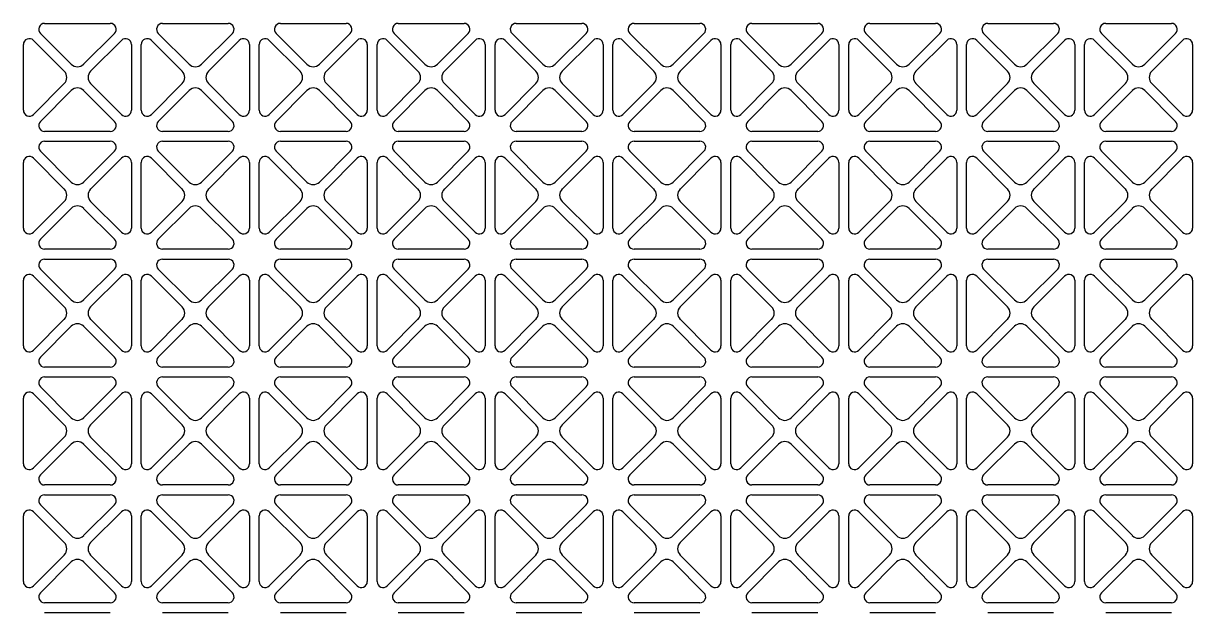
# Model space of a CAD drawing. Extents: x 59521 to 184406, y -1257 to 56672.
# Drawn here: x 68591.7 to 68829.7, y 19740.2 to 19860.2 of the extents above; entities that cross this region are included whole.
import ezdxf

# ---------------------------------------------------------------- set-up
doc = ezdxf.new("R2010")
doc.units = 0
doc.header["$MEASUREMENT"] = 0
doc.layers.get('0').update_dxf_attribs({"linetype": 'CONTINUOUS'})
doc.layers.add('WANGKONG_0', color=7, linetype='CONTINUOUS')

# ---------------------------------------------------------------- blocks, each defined once
blk = doc.blocks.new('ju77')
at = {"layer": 'WANGKONG_0', "color": 87, "linetype": 'Continuous'}
for p, q in [((-146.73, 131), (-133.35, 131)), ((-122.73, 131), (-109.35, 131)), ((-98.73, 131), (-85.35, 131)), ((-74.73, 131), (-61.35, 131)), ((-50.73, 131), (-37.35, 131)), ((-26.73, 131), (-13.35, 131)), ((-2.73, 131), (10.65, 131)), ((21.27, 131), (34.65, 131)), ((45.27, 131), (58.65, 131)), ((69.27, 131), (82.65, 131)), ((-141.31, 122.69), (-147.58, 128.95)), ((-132.5, 128.95), (-138.77, 122.69)), ((-117.31, 122.69), (-123.58, 128.95)), ((-108.5, 128.95), (-114.77, 122.69)), ((-93.31, 122.69), (-99.58, 128.95)), ((-84.5, 128.95), (-90.77, 122.69)), ((-69.31, 122.69), (-75.58, 128.95)), ((-60.5, 128.95), (-66.77, 122.69)), ((-45.31, 122.69), (-51.58, 128.95)), ((-36.5, 128.95), (-42.77, 122.69)), ((-21.31, 122.69), (-27.58, 128.95)), ((-12.5, 128.95), (-18.77, 122.69)), ((2.69, 122.69), (-3.58, 128.95)), ((11.5, 128.95), (5.23, 122.69)), ((26.69, 122.69), (20.42, 128.95)), ((35.5, 128.95), (29.23, 122.69)), ((50.69, 122.69), (44.42, 128.95)), ((59.5, 128.95), (53.23, 122.69)), ((74.69, 122.69), (68.42, 128.95)), ((83.5, 128.95), (77.23, 122.69)), ((-151.04, 113.31), (-151.04, 126.69)), ((-148.99, 127.54), (-142.73, 121.27)), ((-137.35, 121.27), (-131.09, 127.54)), ((-129.04, 126.69), (-129.04, 113.31)), ((-127.04, 113.31), (-127.04, 126.69)), ((-124.99, 127.54), (-118.73, 121.27)), ((-113.35, 121.27), (-107.09, 127.54)), ((-105.04, 126.69), (-105.04, 113.31)), ((-103.04, 113.31), (-103.04, 126.69)), ((-100.99, 127.54), (-94.73, 121.27)), ((-89.35, 121.27), (-83.09, 127.54)), ((-81.04, 126.69), (-81.04, 113.31)), ((-79.04, 113.31), (-79.04, 126.69)), ((-76.99, 127.54), (-70.73, 121.27)), ((-65.35, 121.27), (-59.09, 127.54)), ((-57.04, 126.69), (-57.04, 113.31)), ((-55.04, 113.31), (-55.04, 126.69)), ((-52.99, 127.54), (-46.73, 121.27)), ((-41.35, 121.27), (-35.09, 127.54)), ((-33.04, 126.69), (-33.04, 113.31)), ((-31.04, 113.31), (-31.04, 126.69)), ((-28.99, 127.54), (-22.73, 121.27)), ((-17.35, 121.27), (-11.09, 127.54)), ((-9.04, 126.69), (-9.04, 113.31)), ((-7.04, 113.31), (-7.04, 126.69)), ((-4.99, 127.54), (1.27, 121.27)), ((6.65, 121.27), (12.91, 127.54)), ((14.96, 126.69), (14.96, 113.31)), ((16.96, 113.31), (16.96, 126.69)), ((19.01, 127.54), (25.27, 121.27)), ((30.65, 121.27), (36.91, 127.54)), ((38.96, 126.69), (38.96, 113.31)), ((40.96, 113.31), (40.96, 126.69)), ((43.01, 127.54), (49.27, 121.27)), ((54.65, 121.27), (60.91, 127.54)), ((62.96, 126.69), (62.96, 113.31)), ((64.96, 113.31), (64.96, 126.69)), ((67.01, 127.54), (73.27, 121.27)), ((78.65, 121.27), (84.91, 127.54)), ((86.96, 126.69), (86.96, 113.31)), ((-142.73, 118.73), (-148.99, 112.46)), ((-147.58, 111.05), (-141.31, 117.31)), ((-138.77, 117.31), (-132.5, 111.05)), ((-131.09, 112.46), (-137.35, 118.73)), ((-118.73, 118.73), (-124.99, 112.46)), ((-123.58, 111.05), (-117.31, 117.31)), ((-114.77, 117.31), (-108.5, 111.05)), ((-107.09, 112.46), (-113.35, 118.73)), ((-94.73, 118.73), (-100.99, 112.46)), ((-99.58, 111.05), (-93.31, 117.31)), ((-90.77, 117.31), (-84.5, 111.05)), ((-83.09, 112.46), (-89.35, 118.73)), ((-70.73, 118.73), (-76.99, 112.46)), ((-75.58, 111.05), (-69.31, 117.31)), ((-66.77, 117.31), (-60.5, 111.05)), ((-59.09, 112.46), (-65.35, 118.73)), ((-46.73, 118.73), (-52.99, 112.46)), ((-51.58, 111.05), (-45.31, 117.31)), ((-42.77, 117.31), (-36.5, 111.05)), ((-35.09, 112.46), (-41.35, 118.73)), ((-22.73, 118.73), (-28.99, 112.46)), ((-27.58, 111.05), (-21.31, 117.31)), ((-18.77, 117.31), (-12.5, 111.05)), ((-11.09, 112.46), (-17.35, 118.73)), ((1.27, 118.73), (-4.99, 112.46)), ((-3.58, 111.05), (2.69, 117.31)), ((5.23, 117.31), (11.5, 111.05)), ((12.91, 112.46), (6.65, 118.73)), ((25.27, 118.73), (19.01, 112.46)), ((20.42, 111.05), (26.69, 117.31)), ((29.23, 117.31), (35.5, 111.05)), ((36.91, 112.46), (30.65, 118.73)), ((49.27, 118.73), (43.01, 112.46)), ((44.42, 111.05), (50.69, 117.31)), ((53.23, 117.31), (59.5, 111.05)), ((60.91, 112.46), (54.65, 118.73)), ((73.27, 118.73), (67.01, 112.46)), ((68.42, 111.05), (74.69, 117.31)), ((77.23, 117.31), (83.5, 111.05)), ((84.91, 112.46), (78.65, 118.73)), ((-133.35, 109), (-146.73, 109)), ((-109.35, 109), (-122.73, 109)), ((-85.35, 109), (-98.73, 109)), ((-61.35, 109), (-74.73, 109)), ((-37.35, 109), (-50.73, 109)), ((-13.35, 109), (-26.73, 109)), ((10.65, 109), (-2.73, 109)), ((34.65, 109), (21.27, 109)), ((58.65, 109), (45.27, 109)), ((82.65, 109), (69.27, 109)), ((-141.31, 98.69), (-147.58, 104.95)), ((-146.73, 107), (-133.35, 107)), ((-132.5, 104.95), (-138.77, 98.69)), ((-117.31, 98.69), (-123.58, 104.95)), ((-122.73, 107), (-109.35, 107)), ((-108.5, 104.95), (-114.77, 98.69)), ((-93.31, 98.69), (-99.58, 104.95)), ((-98.73, 107), (-85.35, 107)), ((-84.5, 104.95), (-90.77, 98.69)), ((-69.31, 98.69), (-75.58, 104.95)), ((-74.73, 107), (-61.35, 107)), ((-60.5, 104.95), (-66.77, 98.69)), ((-45.31, 98.69), (-51.58, 104.95)), ((-50.73, 107), (-37.35, 107)), ((-36.5, 104.95), (-42.77, 98.69)), ((-21.31, 98.69), (-27.58, 104.95)), ((-26.73, 107), (-13.35, 107)), ((-12.5, 104.95), (-18.77, 98.69)), ((2.69, 98.69), (-3.58, 104.95)), ((-2.73, 107), (10.65, 107)), ((11.5, 104.95), (5.23, 98.69)), ((26.69, 98.69), (20.42, 104.95)), ((21.27, 107), (34.65, 107)), ((35.5, 104.95), (29.23, 98.69)), ((50.69, 98.69), (44.42, 104.95)), ((45.27, 107), (58.65, 107)), ((59.5, 104.95), (53.23, 98.69)), ((74.69, 98.69), (68.42, 104.95)), ((69.27, 107), (82.65, 107)), ((83.5, 104.95), (77.23, 98.69)), ((-151.04, 89.31), (-151.04, 102.69)), ((-148.99, 103.54), (-142.73, 97.27)), ((-137.35, 97.27), (-131.09, 103.54)), ((-129.04, 102.69), (-129.04, 89.31)), ((-127.04, 89.31), (-127.04, 102.69)), ((-124.99, 103.54), (-118.73, 97.27)), ((-113.35, 97.27), (-107.09, 103.54)), ((-105.04, 102.69), (-105.04, 89.31)), ((-103.04, 89.31), (-103.04, 102.69)), ((-100.99, 103.54), (-94.73, 97.27)), ((-89.35, 97.27), (-83.09, 103.54)), ((-81.04, 102.69), (-81.04, 89.31)), ((-79.04, 89.31), (-79.04, 102.69)), ((-76.99, 103.54), (-70.73, 97.27)), ((-65.35, 97.27), (-59.09, 103.54)), ((-57.04, 102.69), (-57.04, 89.31)), ((-55.04, 89.31), (-55.04, 102.69)), ((-52.99, 103.54), (-46.73, 97.27)), ((-41.35, 97.27), (-35.09, 103.54)), ((-33.04, 102.69), (-33.04, 89.31)), ((-31.04, 89.31), (-31.04, 102.69)), ((-28.99, 103.54), (-22.73, 97.27)), ((-17.35, 97.27), (-11.09, 103.54)), ((-9.04, 102.69), (-9.04, 89.31)), ((-7.04, 89.31), (-7.04, 102.69)), ((-4.99, 103.54), (1.27, 97.27)), ((6.65, 97.27), (12.91, 103.54)), ((14.96, 102.69), (14.96, 89.31)), ((16.96, 89.31), (16.96, 102.69)), ((19.01, 103.54), (25.27, 97.27)), ((30.65, 97.27), (36.91, 103.54)), ((38.96, 102.69), (38.96, 89.31)), ((40.96, 89.31), (40.96, 102.69)), ((43.01, 103.54), (49.27, 97.27)), ((54.65, 97.27), (60.91, 103.54)), ((62.96, 102.69), (62.96, 89.31)), ((64.96, 89.31), (64.96, 102.69)), ((67.01, 103.54), (73.27, 97.27)), ((78.65, 97.27), (84.91, 103.54)), ((86.96, 102.69), (86.96, 89.31)), ((-142.73, 94.73), (-148.99, 88.46)), ((-147.58, 87.05), (-141.31, 93.31)), ((-138.77, 93.31), (-132.5, 87.05)), ((-131.09, 88.46), (-137.35, 94.73)), ((-118.73, 94.73), (-124.99, 88.46)), ((-123.58, 87.05), (-117.31, 93.31)), ((-114.77, 93.31), (-108.5, 87.05)), ((-107.09, 88.46), (-113.35, 94.73)), ((-94.73, 94.73), (-100.99, 88.46)), ((-99.58, 87.05), (-93.31, 93.31)), ((-90.77, 93.31), (-84.5, 87.05)), ((-83.09, 88.46), (-89.35, 94.73)), ((-70.73, 94.73), (-76.99, 88.46)), ((-75.58, 87.05), (-69.31, 93.31)), ((-66.77, 93.31), (-60.5, 87.05)), ((-59.09, 88.46), (-65.35, 94.73)), ((-46.73, 94.73), (-52.99, 88.46)), ((-51.58, 87.05), (-45.31, 93.31)), ((-42.77, 93.31), (-36.5, 87.05)), ((-35.09, 88.46), (-41.35, 94.73)), ((-22.73, 94.73), (-28.99, 88.46)), ((-27.58, 87.05), (-21.31, 93.31)), ((-18.77, 93.31), (-12.5, 87.05)), ((-11.09, 88.46), (-17.35, 94.73)), ((1.27, 94.73), (-4.99, 88.46)), ((-3.58, 87.05), (2.69, 93.31)), ((5.23, 93.31), (11.5, 87.05)), ((12.91, 88.46), (6.65, 94.73)), ((25.27, 94.73), (19.01, 88.46)), ((20.42, 87.05), (26.69, 93.31)), ((29.23, 93.31), (35.5, 87.05)), ((36.91, 88.46), (30.65, 94.73)), ((49.27, 94.73), (43.01, 88.46)), ((44.42, 87.05), (50.69, 93.31)), ((53.23, 93.31), (59.5, 87.05)), ((60.91, 88.46), (54.65, 94.73)), ((73.27, 94.73), (67.01, 88.46)), ((68.42, 87.05), (74.69, 93.31)), ((77.23, 93.31), (83.5, 87.05)), ((84.91, 88.46), (78.65, 94.73)), ((-133.35, 85), (-146.73, 85)), ((-109.35, 85), (-122.73, 85)), ((-85.35, 85), (-98.73, 85)), ((-61.35, 85), (-74.73, 85)), ((-37.35, 85), (-50.73, 85)), ((-13.35, 85), (-26.73, 85)), ((10.65, 85), (-2.73, 85)), ((34.65, 85), (21.27, 85)), ((58.65, 85), (45.27, 85)), ((82.65, 85), (69.27, 85)), ((-141.31, 74.69), (-147.58, 80.95)), ((-146.73, 83), (-133.35, 83)), ((-132.5, 80.95), (-138.77, 74.69)), ((-117.31, 74.69), (-123.58, 80.95)), ((-122.73, 83), (-109.35, 83)), ((-108.5, 80.95), (-114.77, 74.69)), ((-93.31, 74.69), (-99.58, 80.95)), ((-98.73, 83), (-85.35, 83)), ((-84.5, 80.95), (-90.77, 74.69)), ((-69.31, 74.69), (-75.58, 80.95)), ((-74.73, 83), (-61.35, 83)), ((-60.5, 80.95), (-66.77, 74.69)), ((-45.31, 74.69), (-51.58, 80.95)), ((-50.73, 83), (-37.35, 83)), ((-36.5, 80.95), (-42.77, 74.69)), ((-21.31, 74.69), (-27.58, 80.95)), ((-26.73, 83), (-13.35, 83)), ((-12.5, 80.95), (-18.77, 74.69)), ((2.69, 74.69), (-3.58, 80.95)), ((-2.73, 83), (10.65, 83)), ((11.5, 80.95), (5.23, 74.69)), ((26.69, 74.69), (20.42, 80.95)), ((21.27, 83), (34.65, 83)), ((35.5, 80.95), (29.23, 74.69)), ((50.69, 74.69), (44.42, 80.95)), ((45.27, 83), (58.65, 83)), ((59.5, 80.95), (53.23, 74.69)), ((74.69, 74.69), (68.42, 80.95)), ((69.27, 83), (82.65, 83)), ((83.5, 80.95), (77.23, 74.69)), ((-151.04, 65.31), (-151.04, 78.69)), ((-148.99, 79.54), (-142.73, 73.27)), ((-137.35, 73.27), (-131.09, 79.54)), ((-129.04, 78.69), (-129.04, 65.31)), ((-127.04, 65.31), (-127.04, 78.69)), ((-124.99, 79.54), (-118.73, 73.27)), ((-113.35, 73.27), (-107.09, 79.54)), ((-105.04, 78.69), (-105.04, 65.31)), ((-103.04, 65.31), (-103.04, 78.69)), ((-100.99, 79.54), (-94.73, 73.27)), ((-89.35, 73.27), (-83.09, 79.54)), ((-81.04, 78.69), (-81.04, 65.31)), ((-79.04, 65.31), (-79.04, 78.69)), ((-76.99, 79.54), (-70.73, 73.27)), ((-65.35, 73.27), (-59.09, 79.54)), ((-57.04, 78.69), (-57.04, 65.31)), ((-55.04, 65.31), (-55.04, 78.69)), ((-52.99, 79.54), (-46.73, 73.27)), ((-41.35, 73.27), (-35.09, 79.54)), ((-33.04, 78.69), (-33.04, 65.31)), ((-31.04, 65.31), (-31.04, 78.69)), ((-28.99, 79.54), (-22.73, 73.27)), ((-17.35, 73.27), (-11.09, 79.54)), ((-9.04, 78.69), (-9.04, 65.31)), ((-7.04, 65.31), (-7.04, 78.69)), ((-4.99, 79.54), (1.27, 73.27)), ((6.65, 73.27), (12.91, 79.54)), ((14.96, 78.69), (14.96, 65.31)), ((16.96, 65.31), (16.96, 78.69)), ((19.01, 79.54), (25.27, 73.27)), ((30.65, 73.27), (36.91, 79.54)), ((38.96, 78.69), (38.96, 65.31)), ((40.96, 65.31), (40.96, 78.69)), ((43.01, 79.54), (49.27, 73.27)), ((54.65, 73.27), (60.91, 79.54)), ((62.96, 78.69), (62.96, 65.31)), ((64.96, 65.31), (64.96, 78.69)), ((67.01, 79.54), (73.27, 73.27)), ((78.65, 73.27), (84.91, 79.54)), ((86.96, 78.69), (86.96, 65.31)), ((-142.73, 70.73), (-148.99, 64.46)), ((-147.58, 63.05), (-141.31, 69.31)), ((-138.77, 69.31), (-132.5, 63.05)), ((-131.09, 64.46), (-137.35, 70.73)), ((-118.73, 70.73), (-124.99, 64.46)), ((-123.58, 63.05), (-117.31, 69.31)), ((-114.77, 69.31), (-108.5, 63.05)), ((-107.09, 64.46), (-113.35, 70.73)), ((-94.73, 70.73), (-100.99, 64.46)), ((-99.58, 63.05), (-93.31, 69.31)), ((-90.77, 69.31), (-84.5, 63.05)), ((-83.09, 64.46), (-89.35, 70.73)), ((-70.73, 70.73), (-76.99, 64.46)), ((-75.58, 63.05), (-69.31, 69.31)), ((-66.77, 69.31), (-60.5, 63.05)), ((-59.09, 64.46), (-65.35, 70.73)), ((-46.73, 70.73), (-52.99, 64.46)), ((-51.58, 63.05), (-45.31, 69.31)), ((-42.77, 69.31), (-36.5, 63.05)), ((-35.09, 64.46), (-41.35, 70.73)), ((-22.73, 70.73), (-28.99, 64.46)), ((-27.58, 63.05), (-21.31, 69.31)), ((-18.77, 69.31), (-12.5, 63.05)), ((-11.09, 64.46), (-17.35, 70.73)), ((1.27, 70.73), (-4.99, 64.46)), ((-3.58, 63.05), (2.69, 69.31)), ((5.23, 69.31), (11.5, 63.05)), ((12.91, 64.46), (6.65, 70.73)), ((25.27, 70.73), (19.01, 64.46)), ((20.42, 63.05), (26.69, 69.31)), ((29.23, 69.31), (35.5, 63.05)), ((36.91, 64.46), (30.65, 70.73)), ((49.27, 70.73), (43.01, 64.46)), ((44.42, 63.05), (50.69, 69.31)), ((53.23, 69.31), (59.5, 63.05)), ((60.91, 64.46), (54.65, 70.73)), ((73.27, 70.73), (67.01, 64.46)), ((68.42, 63.05), (74.69, 69.31)), ((77.23, 69.31), (83.5, 63.05)), ((84.91, 64.46), (78.65, 70.73)), ((-133.35, 61), (-146.73, 61)), ((-109.35, 61), (-122.73, 61)), ((-85.35, 61), (-98.73, 61)), ((-61.35, 61), (-74.73, 61)), ((-37.35, 61), (-50.73, 61)), ((-13.35, 61), (-26.73, 61)), ((10.65, 61), (-2.73, 61)), ((34.65, 61), (21.27, 61)), ((58.65, 61), (45.27, 61)), ((82.65, 61), (69.27, 61)), ((-146.73, 59), (-133.35, 59)), ((-122.73, 59), (-109.35, 59)), ((-98.73, 59), (-85.35, 59)), ((-74.73, 59), (-61.35, 59)), ((-50.73, 59), (-37.35, 59)), ((-26.73, 59), (-13.35, 59)), ((-2.73, 59), (10.65, 59)), ((21.27, 59), (34.65, 59)), ((45.27, 59), (58.65, 59)), ((69.27, 59), (82.65, 59)), ((-148.99, 55.54), (-142.73, 49.27)), ((-141.31, 50.69), (-147.58, 56.95)), ((-132.5, 56.95), (-138.77, 50.69)), ((-137.35, 49.27), (-131.09, 55.54)), ((-124.99, 55.54), (-118.73, 49.27)), ((-117.31, 50.69), (-123.58, 56.95)), ((-108.5, 56.95), (-114.77, 50.69)), ((-113.35, 49.27), (-107.09, 55.54)), ((-100.99, 55.54), (-94.73, 49.27)), ((-93.31, 50.69), (-99.58, 56.95)), ((-84.5, 56.95), (-90.77, 50.69)), ((-89.35, 49.27), (-83.09, 55.54)), ((-76.99, 55.54), (-70.73, 49.27)), ((-69.31, 50.69), (-75.58, 56.95)), ((-60.5, 56.95), (-66.77, 50.69)), ((-65.35, 49.27), (-59.09, 55.54)), ((-52.99, 55.54), (-46.73, 49.27)), ((-45.31, 50.69), (-51.58, 56.95)), ((-36.5, 56.95), (-42.77, 50.69)), ((-41.35, 49.27), (-35.09, 55.54)), ((-28.99, 55.54), (-22.73, 49.27)), ((-21.31, 50.69), (-27.58, 56.95)), ((-12.5, 56.95), (-18.77, 50.69)), ((-17.35, 49.27), (-11.09, 55.54)), ((-4.99, 55.54), (1.27, 49.27)), ((2.69, 50.69), (-3.58, 56.95)), ((11.5, 56.95), (5.23, 50.69)), ((6.65, 49.27), (12.91, 55.54)), ((19.01, 55.54), (25.27, 49.27)), ((26.69, 50.69), (20.42, 56.95)), ((35.5, 56.95), (29.23, 50.69)), ((30.65, 49.27), (36.91, 55.54)), ((43.01, 55.54), (49.27, 49.27)), ((50.69, 50.69), (44.42, 56.95)), ((59.5, 56.95), (53.23, 50.69)), ((54.65, 49.27), (60.91, 55.54)), ((67.01, 55.54), (73.27, 49.27)), ((74.69, 50.69), (68.42, 56.95)), ((83.5, 56.95), (77.23, 50.69)), ((78.65, 49.27), (84.91, 55.54)), ((-151.04, 41.31), (-151.04, 54.69)), ((-129.04, 54.69), (-129.04, 41.31)), ((-127.04, 41.31), (-127.04, 54.69)), ((-105.04, 54.69), (-105.04, 41.31)), ((-103.04, 41.31), (-103.04, 54.69)), ((-81.04, 54.69), (-81.04, 41.31)), ((-79.04, 41.31), (-79.04, 54.69)), ((-57.04, 54.69), (-57.04, 41.31)), ((-55.04, 41.31), (-55.04, 54.69)), ((-33.04, 54.69), (-33.04, 41.31)), ((-31.04, 41.31), (-31.04, 54.69)), ((-9.04, 54.69), (-9.04, 41.31)), ((-7.04, 41.31), (-7.04, 54.69)), ((14.96, 54.69), (14.96, 41.31)), ((16.96, 41.31), (16.96, 54.69)), ((38.96, 54.69), (38.96, 41.31)), ((40.96, 41.31), (40.96, 54.69)), ((62.96, 54.69), (62.96, 41.31)), ((64.96, 41.31), (64.96, 54.69)), ((86.96, 54.69), (86.96, 41.31)), ((-142.73, 46.73), (-148.99, 40.46)), ((-147.58, 39.05), (-141.31, 45.31)), ((-138.77, 45.31), (-132.5, 39.05)), ((-131.09, 40.46), (-137.35, 46.73)), ((-118.73, 46.73), (-124.99, 40.46)), ((-123.58, 39.05), (-117.31, 45.31)), ((-114.77, 45.31), (-108.5, 39.05)), ((-107.09, 40.46), (-113.35, 46.73)), ((-94.73, 46.73), (-100.99, 40.46)), ((-99.58, 39.05), (-93.31, 45.31)), ((-90.77, 45.31), (-84.5, 39.05)), ((-83.09, 40.46), (-89.35, 46.73)), ((-70.73, 46.73), (-76.99, 40.46)), ((-75.58, 39.05), (-69.31, 45.31)), ((-66.77, 45.31), (-60.5, 39.05)), ((-59.09, 40.46), (-65.35, 46.73)), ((-46.73, 46.73), (-52.99, 40.46)), ((-51.58, 39.05), (-45.31, 45.31)), ((-42.77, 45.31), (-36.5, 39.05)), ((-35.09, 40.46), (-41.35, 46.73)), ((-22.73, 46.73), (-28.99, 40.46)), ((-27.58, 39.05), (-21.31, 45.31)), ((-18.77, 45.31), (-12.5, 39.05)), ((-11.09, 40.46), (-17.35, 46.73)), ((1.27, 46.73), (-4.99, 40.46)), ((-3.58, 39.05), (2.69, 45.31)), ((5.23, 45.31), (11.5, 39.05)), ((12.91, 40.46), (6.65, 46.73)), ((25.27, 46.73), (19.01, 40.46)), ((20.42, 39.05), (26.69, 45.31)), ((29.23, 45.31), (35.5, 39.05)), ((36.91, 40.46), (30.65, 46.73)), ((49.27, 46.73), (43.01, 40.46)), ((44.42, 39.05), (50.69, 45.31)), ((53.23, 45.31), (59.5, 39.05)), ((60.91, 40.46), (54.65, 46.73)), ((73.27, 46.73), (67.01, 40.46)), ((68.42, 39.05), (74.69, 45.31)), ((77.23, 45.31), (83.5, 39.05)), ((84.91, 40.46), (78.65, 46.73)), ((-133.35, 37), (-146.73, 37)), ((-109.35, 37), (-122.73, 37)), ((-85.35, 37), (-98.73, 37)), ((-61.35, 37), (-74.73, 37)), ((-37.35, 37), (-50.73, 37)), ((-13.35, 37), (-26.73, 37)), ((10.65, 37), (-2.73, 37)), ((34.65, 37), (21.27, 37)), ((58.65, 37), (45.27, 37)), ((82.65, 37), (69.27, 37)), ((-146.73, 35), (-133.35, 35)), ((-122.73, 35), (-109.35, 35)), ((-98.73, 35), (-85.35, 35)), ((-74.73, 35), (-61.35, 35)), ((-50.73, 35), (-37.35, 35)), ((-26.73, 35), (-13.35, 35)), ((-2.73, 35), (10.65, 35)), ((21.27, 35), (34.65, 35)), ((45.27, 35), (58.65, 35)), ((69.27, 35), (82.65, 35)), ((-148.99, 31.54), (-142.73, 25.27)), ((-141.31, 26.69), (-147.58, 32.95)), ((-132.5, 32.95), (-138.77, 26.69)), ((-137.35, 25.27), (-131.09, 31.54)), ((-124.99, 31.54), (-118.73, 25.27)), ((-117.31, 26.69), (-123.58, 32.95)), ((-108.5, 32.95), (-114.77, 26.69)), ((-113.35, 25.27), (-107.09, 31.54)), ((-100.99, 31.54), (-94.73, 25.27)), ((-93.31, 26.69), (-99.58, 32.95)), ((-84.5, 32.95), (-90.77, 26.69)), ((-89.35, 25.27), (-83.09, 31.54)), ((-76.99, 31.54), (-70.73, 25.27)), ((-69.31, 26.69), (-75.58, 32.95)), ((-60.5, 32.95), (-66.77, 26.69)), ((-65.35, 25.27), (-59.09, 31.54)), ((-52.99, 31.54), (-46.73, 25.27)), ((-45.31, 26.69), (-51.58, 32.95)), ((-36.5, 32.95), (-42.77, 26.69)), ((-41.35, 25.27), (-35.09, 31.54)), ((-28.99, 31.54), (-22.73, 25.27)), ((-21.31, 26.69), (-27.58, 32.95)), ((-12.5, 32.95), (-18.77, 26.69)), ((-17.35, 25.27), (-11.09, 31.54)), ((-4.99, 31.54), (1.27, 25.27)), ((2.69, 26.69), (-3.58, 32.95)), ((11.5, 32.95), (5.23, 26.69)), ((6.65, 25.27), (12.91, 31.54)), ((19.01, 31.54), (25.27, 25.27)), ((26.69, 26.69), (20.42, 32.95)), ((35.5, 32.95), (29.23, 26.69)), ((30.65, 25.27), (36.91, 31.54)), ((43.01, 31.54), (49.27, 25.27)), ((50.69, 26.69), (44.42, 32.95)), ((59.5, 32.95), (53.23, 26.69)), ((54.65, 25.27), (60.91, 31.54)), ((67.01, 31.54), (73.27, 25.27)), ((74.69, 26.69), (68.42, 32.95)), ((83.5, 32.95), (77.23, 26.69)), ((78.65, 25.27), (84.91, 31.54)), ((-151.04, 17.31), (-151.04, 30.69)), ((-129.04, 30.69), (-129.04, 17.31)), ((-127.04, 17.31), (-127.04, 30.69)), ((-105.04, 30.69), (-105.04, 17.31)), ((-103.04, 17.31), (-103.04, 30.69)), ((-81.04, 30.69), (-81.04, 17.31)), ((-79.04, 17.31), (-79.04, 30.69)), ((-57.04, 30.69), (-57.04, 17.31)), ((-55.04, 17.31), (-55.04, 30.69)), ((-33.04, 30.69), (-33.04, 17.31)), ((-31.04, 17.31), (-31.04, 30.69)), ((-9.04, 30.69), (-9.04, 17.31)), ((-7.04, 17.31), (-7.04, 30.69)), ((14.96, 30.69), (14.96, 17.31)), ((16.96, 17.31), (16.96, 30.69)), ((38.96, 30.69), (38.96, 17.31)), ((40.96, 17.31), (40.96, 30.69)), ((62.96, 30.69), (62.96, 17.31)), ((64.96, 17.31), (64.96, 30.69)), ((86.96, 30.69), (86.96, 17.31)), ((-142.73, 22.73), (-148.99, 16.46)), ((-131.09, 16.46), (-137.35, 22.73)), ((-118.73, 22.73), (-124.99, 16.46)), ((-107.09, 16.46), (-113.35, 22.73)), ((-94.73, 22.73), (-100.99, 16.46)), ((-83.09, 16.46), (-89.35, 22.73)), ((-70.73, 22.73), (-76.99, 16.46)), ((-59.09, 16.46), (-65.35, 22.73)), ((-46.73, 22.73), (-52.99, 16.46)), ((-35.09, 16.46), (-41.35, 22.73)), ((-22.73, 22.73), (-28.99, 16.46)), ((-11.09, 16.46), (-17.35, 22.73)), ((1.27, 22.73), (-4.99, 16.46)), ((12.91, 16.46), (6.65, 22.73)), ((25.27, 22.73), (19.01, 16.46)), ((36.91, 16.46), (30.65, 22.73)), ((49.27, 22.73), (43.01, 16.46)), ((60.91, 16.46), (54.65, 22.73)), ((73.27, 22.73), (67.01, 16.46)), ((84.91, 16.46), (78.65, 22.73)), ((-147.58, 15.05), (-141.31, 21.31)), ((-138.77, 21.31), (-132.5, 15.05)), ((-123.58, 15.05), (-117.31, 21.31)), ((-114.77, 21.31), (-108.5, 15.05)), ((-99.58, 15.05), (-93.31, 21.31)), ((-90.77, 21.31), (-84.5, 15.05)), ((-75.58, 15.05), (-69.31, 21.31)), ((-66.77, 21.31), (-60.5, 15.05)), ((-51.58, 15.05), (-45.31, 21.31)), ((-42.77, 21.31), (-36.5, 15.05)), ((-27.58, 15.05), (-21.31, 21.31)), ((-18.77, 21.31), (-12.5, 15.05)), ((-3.58, 15.05), (2.69, 21.31)), ((5.23, 21.31), (11.5, 15.05)), ((20.42, 15.05), (26.69, 21.31)), ((29.23, 21.31), (35.5, 15.05)), ((44.42, 15.05), (50.69, 21.31)), ((53.23, 21.31), (59.5, 15.05)), ((68.42, 15.05), (74.69, 21.31)), ((77.23, 21.31), (83.5, 15.05)), ((-133.35, 13), (-146.73, 13)), ((-109.35, 13), (-122.73, 13)), ((-85.35, 13), (-98.73, 13)), ((-61.35, 13), (-74.73, 13)), ((-37.35, 13), (-50.73, 13)), ((-13.35, 13), (-26.73, 13)), ((10.65, 13), (-2.73, 13)), ((34.65, 13), (21.27, 13)), ((58.65, 13), (45.27, 13)), ((82.65, 13), (69.27, 13)), ((-146.73, 11), (-133.35, 11)), ((-122.73, 11), (-109.35, 11)), ((-98.73, 11), (-85.35, 11)), ((-74.73, 11), (-61.35, 11)), ((-50.73, 11), (-37.35, 11)), ((-26.73, 11), (-13.35, 11)), ((-2.73, 11), (10.65, 11)), ((21.27, 11), (34.65, 11)), ((45.27, 11), (58.65, 11)), ((69.27, 11), (82.65, 11))]:
    blk.add_line(p, q, dxfattribs=at)
for centre, radius, start, end in [((-146.73, 129.8), 1.2, 90, 225), ((-133.35, 129.8), 1.2, 315, 90), ((-122.73, 129.8), 1.2, 90, 225), ((-109.35, 129.8), 1.2, 315, 90), ((-98.73, 129.8), 1.2, 90, 225), ((-85.35, 129.8), 1.2, 315, 90), ((-74.73, 129.8), 1.2, 90, 225), ((-61.35, 129.8), 1.2, 315, 90), ((-50.73, 129.8), 1.2, 90, 225), ((-37.35, 129.8), 1.2, 315, 90), ((-26.73, 129.8), 1.2, 90, 225), ((-13.35, 129.8), 1.2, 315, 90), ((-2.73, 129.8), 1.2, 90, 225), ((10.65, 129.8), 1.2, 315, 90), ((21.27, 129.8), 1.2, 90, 225), ((34.65, 129.8), 1.2, 315, 90), ((45.27, 129.8), 1.2, 90, 225), ((58.65, 129.8), 1.2, 315, 90), ((69.27, 129.8), 1.2, 90, 225), ((82.65, 129.8), 1.2, 315, 90), ((-149.84, 126.69), 1.2, 45, 180), ((-130.24, 126.69), 1.2, 0, 135), ((-125.84, 126.69), 1.2, 45, 180), ((-106.24, 126.69), 1.2, 0, 135), ((-101.84, 126.69), 1.2, 45, 180), ((-82.24, 126.69), 1.2, 0, 135), ((-77.84, 126.69), 1.2, 45, 180), ((-58.24, 126.69), 1.2, 0, 135), ((-53.84, 126.69), 1.2, 45, 180), ((-34.24, 126.69), 1.2, 0, 135), ((-29.84, 126.69), 1.2, 45, 180), ((-10.24, 126.69), 1.2, 0, 135), ((-5.84, 126.69), 1.2, 45, 180), ((13.76, 126.69), 1.2, 0, 135), ((18.16, 126.69), 1.2, 45, 180), ((37.76, 126.69), 1.2, 0, 135), ((42.16, 126.69), 1.2, 45, 180), ((61.76, 126.69), 1.2, 0, 135), ((66.16, 126.69), 1.2, 45, 180), ((85.76, 126.69), 1.2, 0, 135), ((-140.04, 123.96), 1.8, 225, 315), ((-116.04, 123.96), 1.8, 225, 315), ((-92.04, 123.96), 1.8, 225, 315), ((-68.04, 123.96), 1.8, 225, 315), ((-44.04, 123.96), 1.8, 225, 315), ((-20.04, 123.96), 1.8, 225, 315), ((3.96, 123.96), 1.8, 225, 315), ((27.96, 123.96), 1.8, 225, 315), ((51.96, 123.96), 1.8, 225, 315), ((75.96, 123.96), 1.8, 225, 315), ((-144, 120), 1.8, 315, 45), ((-136.08, 120), 1.8, 135, 225), ((-120, 120), 1.8, 315, 45), ((-112.08, 120), 1.8, 135, 225), ((-96, 120), 1.8, 315, 45), ((-88.08, 120), 1.8, 135, 225), ((-72, 120), 1.8, 315, 45), ((-64.08, 120), 1.8, 135, 225), ((-48, 120), 1.8, 315, 45), ((-40.08, 120), 1.8, 135, 225), ((-24, 120), 1.8, 315, 45), ((-16.08, 120), 1.8, 135, 225), ((0, 120), 1.8, 315, 45), ((7.92, 120), 1.8, 135, 225), ((24, 120), 1.8, 315, 45), ((31.92, 120), 1.8, 135, 225), ((48, 120), 1.8, 315, 45), ((55.92, 120), 1.8, 135, 225), ((72, 120), 1.8, 315, 45), ((79.92, 120), 1.8, 135, 225), ((-140.04, 116.04), 1.8, 45, 135), ((-116.04, 116.04), 1.8, 45, 135), ((-92.04, 116.04), 1.8, 45, 135), ((-68.04, 116.04), 1.8, 45, 135), ((-44.04, 116.04), 1.8, 45, 135), ((-20.04, 116.04), 1.8, 45, 135), ((3.96, 116.04), 1.8, 45, 135), ((27.96, 116.04), 1.8, 45, 135), ((51.96, 116.04), 1.8, 45, 135), ((75.96, 116.04), 1.8, 45, 135), ((-149.84, 113.31), 1.2, 180, 315), ((-130.24, 113.31), 1.2, 225, 0), ((-125.84, 113.31), 1.2, 180, 315), ((-106.24, 113.31), 1.2, 225, 0), ((-101.84, 113.31), 1.2, 180, 315), ((-82.24, 113.31), 1.2, 225, 0), ((-77.84, 113.31), 1.2, 180, 315), ((-58.24, 113.31), 1.2, 225, 0), ((-53.84, 113.31), 1.2, 180, 315), ((-34.24, 113.31), 1.2, 225, 0), ((-29.84, 113.31), 1.2, 180, 315), ((-10.24, 113.31), 1.2, 225, 0), ((-5.84, 113.31), 1.2, 180, 315), ((13.76, 113.31), 1.2, 225, 0), ((18.16, 113.31), 1.2, 180, 315), ((37.76, 113.31), 1.2, 225, 0), ((42.16, 113.31), 1.2, 180, 315), ((61.76, 113.31), 1.2, 225, 0), ((66.16, 113.31), 1.2, 180, 315), ((85.76, 113.31), 1.2, 225, 0), ((-146.73, 110.2), 1.2, 135, 270), ((-133.35, 110.2), 1.2, 270, 45), ((-122.73, 110.2), 1.2, 135, 270), ((-109.35, 110.2), 1.2, 270, 45), ((-98.73, 110.2), 1.2, 135, 270), ((-85.35, 110.2), 1.2, 270, 45), ((-74.73, 110.2), 1.2, 135, 270), ((-61.35, 110.2), 1.2, 270, 45), ((-50.73, 110.2), 1.2, 135, 270), ((-37.35, 110.2), 1.2, 270, 45), ((-26.73, 110.2), 1.2, 135, 270), ((-13.35, 110.2), 1.2, 270, 45), ((-2.73, 110.2), 1.2, 135, 270), ((10.65, 110.2), 1.2, 270, 45), ((21.27, 110.2), 1.2, 135, 270), ((34.65, 110.2), 1.2, 270, 45), ((45.27, 110.2), 1.2, 135, 270), ((58.65, 110.2), 1.2, 270, 45), ((69.27, 110.2), 1.2, 135, 270), ((82.65, 110.2), 1.2, 270, 45), ((-146.73, 105.8), 1.2, 90, 225), ((-133.35, 105.8), 1.2, 315, 90), ((-122.73, 105.8), 1.2, 90, 225), ((-109.35, 105.8), 1.2, 315, 90), ((-98.73, 105.8), 1.2, 90, 225), ((-85.35, 105.8), 1.2, 315, 90), ((-74.73, 105.8), 1.2, 90, 225), ((-61.35, 105.8), 1.2, 315, 90), ((-50.73, 105.8), 1.2, 90, 225), ((-37.35, 105.8), 1.2, 315, 90), ((-26.73, 105.8), 1.2, 90, 225), ((-13.35, 105.8), 1.2, 315, 90), ((-2.73, 105.8), 1.2, 90, 225), ((10.65, 105.8), 1.2, 315, 90), ((21.27, 105.8), 1.2, 90, 225), ((34.65, 105.8), 1.2, 315, 90), ((45.27, 105.8), 1.2, 90, 225), ((58.65, 105.8), 1.2, 315, 90), ((69.27, 105.8), 1.2, 90, 225), ((82.65, 105.8), 1.2, 315, 90), ((-149.84, 102.69), 1.2, 45, 180), ((-130.24, 102.69), 1.2, 0, 135), ((-125.84, 102.69), 1.2, 45, 180), ((-106.24, 102.69), 1.2, 0, 135), ((-101.84, 102.69), 1.2, 45, 180), ((-82.24, 102.69), 1.2, 0, 135), ((-77.84, 102.69), 1.2, 45, 180), ((-58.24, 102.69), 1.2, 0, 135), ((-53.84, 102.69), 1.2, 45, 180), ((-34.24, 102.69), 1.2, 0, 135), ((-29.84, 102.69), 1.2, 45, 180), ((-10.24, 102.69), 1.2, 0, 135), ((-5.84, 102.69), 1.2, 45, 180), ((13.76, 102.69), 1.2, 0, 135), ((18.16, 102.69), 1.2, 45, 180), ((37.76, 102.69), 1.2, 0, 135), ((42.16, 102.69), 1.2, 45, 180), ((61.76, 102.69), 1.2, 0, 135), ((66.16, 102.69), 1.2, 45, 180), ((85.76, 102.69), 1.2, 0, 135), ((-140.04, 99.96), 1.8, 225, 315), ((-116.04, 99.96), 1.8, 225, 315), ((-92.04, 99.96), 1.8, 225, 315), ((-68.04, 99.96), 1.8, 225, 315), ((-44.04, 99.96), 1.8, 225, 315), ((-20.04, 99.96), 1.8, 225, 315), ((3.96, 99.96), 1.8, 225, 315), ((27.96, 99.96), 1.8, 225, 315), ((51.96, 99.96), 1.8, 225, 315), ((75.96, 99.96), 1.8, 225, 315), ((-144, 96), 1.8, 315, 45), ((-136.08, 96), 1.8, 135, 225), ((-120, 96), 1.8, 315, 45), ((-112.08, 96), 1.8, 135, 225), ((-96, 96), 1.8, 315, 45), ((-88.08, 96), 1.8, 135, 225), ((-72, 96), 1.8, 315, 45), ((-64.08, 96), 1.8, 135, 225), ((-48, 96), 1.8, 315, 45), ((-40.08, 96), 1.8, 135, 225), ((-24, 96), 1.8, 315, 45), ((-16.08, 96), 1.8, 135, 225), ((0, 96), 1.8, 315, 45), ((7.92, 96), 1.8, 135, 225), ((24, 96), 1.8, 315, 45), ((31.92, 96), 1.8, 135, 225), ((48, 96), 1.8, 315, 45), ((55.92, 96), 1.8, 135, 225), ((72, 96), 1.8, 315, 45), ((79.92, 96), 1.8, 135, 225), ((-140.04, 92.04), 1.8, 45, 135), ((-116.04, 92.04), 1.8, 45, 135), ((-92.04, 92.04), 1.8, 45, 135), ((-68.04, 92.04), 1.8, 45, 135), ((-44.04, 92.04), 1.8, 45, 135), ((-20.04, 92.04), 1.8, 45, 135), ((3.96, 92.04), 1.8, 45, 135), ((27.96, 92.04), 1.8, 45, 135), ((51.96, 92.04), 1.8, 45, 135), ((75.96, 92.04), 1.8, 45, 135), ((-149.84, 89.31), 1.2, 180, 315), ((-130.24, 89.31), 1.2, 225, 0), ((-125.84, 89.31), 1.2, 180, 315), ((-106.24, 89.31), 1.2, 225, 0), ((-101.84, 89.31), 1.2, 180, 315), ((-82.24, 89.31), 1.2, 225, 0), ((-77.84, 89.31), 1.2, 180, 315), ((-58.24, 89.31), 1.2, 225, 0), ((-53.84, 89.31), 1.2, 180, 315), ((-34.24, 89.31), 1.2, 225, 0), ((-29.84, 89.31), 1.2, 180, 315), ((-10.24, 89.31), 1.2, 225, 0), ((-5.84, 89.31), 1.2, 180, 315), ((13.76, 89.31), 1.2, 225, 0), ((18.16, 89.31), 1.2, 180, 315), ((37.76, 89.31), 1.2, 225, 0), ((42.16, 89.31), 1.2, 180, 315), ((61.76, 89.31), 1.2, 225, 0), ((66.16, 89.31), 1.2, 180, 315), ((85.76, 89.31), 1.2, 225, 0), ((-146.73, 86.2), 1.2, 135, 270), ((-133.35, 86.2), 1.2, 270, 45), ((-122.73, 86.2), 1.2, 135, 270), ((-109.35, 86.2), 1.2, 270, 45), ((-98.73, 86.2), 1.2, 135, 270), ((-85.35, 86.2), 1.2, 270, 45), ((-74.73, 86.2), 1.2, 135, 270), ((-61.35, 86.2), 1.2, 270, 45), ((-50.73, 86.2), 1.2, 135, 270), ((-37.35, 86.2), 1.2, 270, 45), ((-26.73, 86.2), 1.2, 135, 270), ((-13.35, 86.2), 1.2, 270, 45), ((-2.73, 86.2), 1.2, 135, 270), ((10.65, 86.2), 1.2, 270, 45), ((21.27, 86.2), 1.2, 135, 270), ((34.65, 86.2), 1.2, 270, 45), ((45.27, 86.2), 1.2, 135, 270), ((58.65, 86.2), 1.2, 270, 45), ((69.27, 86.2), 1.2, 135, 270), ((82.65, 86.2), 1.2, 270, 45), ((-146.73, 81.8), 1.2, 90, 225), ((-133.35, 81.8), 1.2, 315, 90), ((-122.73, 81.8), 1.2, 90, 225), ((-109.35, 81.8), 1.2, 315, 90), ((-98.73, 81.8), 1.2, 90, 225), ((-85.35, 81.8), 1.2, 315, 90), ((-74.73, 81.8), 1.2, 90, 225), ((-61.35, 81.8), 1.2, 315, 90), ((-50.73, 81.8), 1.2, 90, 225), ((-37.35, 81.8), 1.2, 315, 90), ((-26.73, 81.8), 1.2, 90, 225), ((-13.35, 81.8), 1.2, 315, 90), ((-2.73, 81.8), 1.2, 90, 225), ((10.65, 81.8), 1.2, 315, 90), ((21.27, 81.8), 1.2, 90, 225), ((34.65, 81.8), 1.2, 315, 90), ((45.27, 81.8), 1.2, 90, 225), ((58.65, 81.8), 1.2, 315, 90), ((69.27, 81.8), 1.2, 90, 225), ((82.65, 81.8), 1.2, 315, 90), ((-149.84, 78.69), 1.2, 45, 180), ((-130.24, 78.69), 1.2, 0, 135), ((-125.84, 78.69), 1.2, 45, 180), ((-106.24, 78.69), 1.2, 0, 135), ((-101.84, 78.69), 1.2, 45, 180), ((-82.24, 78.69), 1.2, 0, 135), ((-77.84, 78.69), 1.2, 45, 180), ((-58.24, 78.69), 1.2, 0, 135), ((-53.84, 78.69), 1.2, 45, 180), ((-34.24, 78.69), 1.2, 0, 135), ((-29.84, 78.69), 1.2, 45, 180), ((-10.24, 78.69), 1.2, 0, 135), ((-5.84, 78.69), 1.2, 45, 180), ((13.76, 78.69), 1.2, 0, 135), ((18.16, 78.69), 1.2, 45, 180), ((37.76, 78.69), 1.2, 0, 135), ((42.16, 78.69), 1.2, 45, 180), ((61.76, 78.69), 1.2, 0, 135), ((66.16, 78.69), 1.2, 45, 180), ((85.76, 78.69), 1.2, 0, 135), ((-140.04, 75.96), 1.8, 225, 315), ((-116.04, 75.96), 1.8, 225, 315), ((-92.04, 75.96), 1.8, 225, 315), ((-68.04, 75.96), 1.8, 225, 315), ((-44.04, 75.96), 1.8, 225, 315), ((-20.04, 75.96), 1.8, 225, 315), ((3.96, 75.96), 1.8, 225, 315), ((27.96, 75.96), 1.8, 225, 315), ((51.96, 75.96), 1.8, 225, 315), ((75.96, 75.96), 1.8, 225, 315), ((-144, 72), 1.8, 315, 45), ((-136.08, 72), 1.8, 135, 225), ((-120, 72), 1.8, 315, 45), ((-112.08, 72), 1.8, 135, 225), ((-96, 72), 1.8, 315, 45), ((-88.08, 72), 1.8, 135, 225), ((-72, 72), 1.8, 315, 45), ((-64.08, 72), 1.8, 135, 225), ((-48, 72), 1.8, 315, 45), ((-40.08, 72), 1.8, 135, 225), ((-24, 72), 1.8, 315, 45), ((-16.08, 72), 1.8, 135, 225), ((0, 72), 1.8, 315, 45), ((7.92, 72), 1.8, 135, 225), ((24, 72), 1.8, 315, 45), ((31.92, 72), 1.8, 135, 225), ((48, 72), 1.8, 315, 45), ((55.92, 72), 1.8, 135, 225), ((72, 72), 1.8, 315, 45), ((79.92, 72), 1.8, 135, 225), ((-140.04, 68.04), 1.8, 45, 135), ((-116.04, 68.04), 1.8, 45, 135), ((-92.04, 68.04), 1.8, 45, 135), ((-68.04, 68.04), 1.8, 45, 135), ((-44.04, 68.04), 1.8, 45, 135), ((-20.04, 68.04), 1.8, 45, 135), ((3.96, 68.04), 1.8, 45, 135), ((27.96, 68.04), 1.8, 45, 135), ((51.96, 68.04), 1.8, 45, 135), ((75.96, 68.04), 1.8, 45, 135), ((-149.84, 65.31), 1.2, 180, 315), ((-130.24, 65.31), 1.2, 225, 0), ((-125.84, 65.31), 1.2, 180, 315), ((-106.24, 65.31), 1.2, 225, 0), ((-101.84, 65.31), 1.2, 180, 315), ((-82.24, 65.31), 1.2, 225, 0), ((-77.84, 65.31), 1.2, 180, 315), ((-58.24, 65.31), 1.2, 225, 0), ((-53.84, 65.31), 1.2, 180, 315), ((-34.24, 65.31), 1.2, 225, 0), ((-29.84, 65.31), 1.2, 180, 315), ((-10.24, 65.31), 1.2, 225, 0), ((-5.84, 65.31), 1.2, 180, 315), ((13.76, 65.31), 1.2, 225, 0), ((18.16, 65.31), 1.2, 180, 315), ((37.76, 65.31), 1.2, 225, 0), ((42.16, 65.31), 1.2, 180, 315), ((61.76, 65.31), 1.2, 225, 0), ((66.16, 65.31), 1.2, 180, 315), ((85.76, 65.31), 1.2, 225, 0), ((-146.73, 62.2), 1.2, 135, 270), ((-133.35, 62.2), 1.2, 270, 45), ((-122.73, 62.2), 1.2, 135, 270), ((-109.35, 62.2), 1.2, 270, 45), ((-98.73, 62.2), 1.2, 135, 270), ((-85.35, 62.2), 1.2, 270, 45), ((-74.73, 62.2), 1.2, 135, 270), ((-61.35, 62.2), 1.2, 270, 45), ((-50.73, 62.2), 1.2, 135, 270), ((-37.35, 62.2), 1.2, 270, 45), ((-26.73, 62.2), 1.2, 135, 270), ((-13.35, 62.2), 1.2, 270, 45), ((-2.73, 62.2), 1.2, 135, 270), ((10.65, 62.2), 1.2, 270, 45), ((21.27, 62.2), 1.2, 135, 270), ((34.65, 62.2), 1.2, 270, 45), ((45.27, 62.2), 1.2, 135, 270), ((58.65, 62.2), 1.2, 270, 45), ((69.27, 62.2), 1.2, 135, 270), ((82.65, 62.2), 1.2, 270, 45), ((-146.73, 57.8), 1.2, 90, 225), ((-133.35, 57.8), 1.2, 315, 90), ((-122.73, 57.8), 1.2, 90, 225), ((-109.35, 57.8), 1.2, 315, 90), ((-98.73, 57.8), 1.2, 90, 225), ((-85.35, 57.8), 1.2, 315, 90), ((-74.73, 57.8), 1.2, 90, 225), ((-61.35, 57.8), 1.2, 315, 90), ((-50.73, 57.8), 1.2, 90, 225), ((-37.35, 57.8), 1.2, 315, 90), ((-26.73, 57.8), 1.2, 90, 225), ((-13.35, 57.8), 1.2, 315, 90), ((-2.73, 57.8), 1.2, 90, 225), ((10.65, 57.8), 1.2, 315, 90), ((21.27, 57.8), 1.2, 90, 225), ((34.65, 57.8), 1.2, 315, 90), ((45.27, 57.8), 1.2, 90, 225), ((58.65, 57.8), 1.2, 315, 90), ((69.27, 57.8), 1.2, 90, 225), ((82.65, 57.8), 1.2, 315, 90), ((-149.84, 54.69), 1.2, 45, 180), ((-130.24, 54.69), 1.2, 0, 135), ((-125.84, 54.69), 1.2, 45, 180), ((-106.24, 54.69), 1.2, 0, 135), ((-101.84, 54.69), 1.2, 45, 180), ((-82.24, 54.69), 1.2, 0, 135), ((-77.84, 54.69), 1.2, 45, 180), ((-58.24, 54.69), 1.2, 0, 135), ((-53.84, 54.69), 1.2, 45, 180), ((-34.24, 54.69), 1.2, 0, 135), ((-29.84, 54.69), 1.2, 45, 180), ((-10.24, 54.69), 1.2, 0, 135), ((-5.84, 54.69), 1.2, 45, 180), ((13.76, 54.69), 1.2, 0, 135), ((18.16, 54.69), 1.2, 45, 180), ((37.76, 54.69), 1.2, 0, 135), ((42.16, 54.69), 1.2, 45, 180), ((61.76, 54.69), 1.2, 0, 135), ((66.16, 54.69), 1.2, 45, 180), ((85.76, 54.69), 1.2, 0, 135), ((-140.04, 51.96), 1.8, 225, 315), ((-116.04, 51.96), 1.8, 225, 315), ((-92.04, 51.96), 1.8, 225, 315), ((-68.04, 51.96), 1.8, 225, 315), ((-44.04, 51.96), 1.8, 225, 315), ((-20.04, 51.96), 1.8, 225, 315), ((3.96, 51.96), 1.8, 225, 315), ((27.96, 51.96), 1.8, 225, 315), ((51.96, 51.96), 1.8, 225, 315), ((75.96, 51.96), 1.8, 225, 315), ((-144, 48), 1.8, 315, 45), ((-136.08, 48), 1.8, 135, 225), ((-120, 48), 1.8, 315, 45), ((-112.08, 48), 1.8, 135, 225), ((-96, 48), 1.8, 315, 45), ((-88.08, 48), 1.8, 135, 225), ((-72, 48), 1.8, 315, 45), ((-64.08, 48), 1.8, 135, 225), ((-48, 48), 1.8, 315, 45), ((-40.08, 48), 1.8, 135, 225), ((-24, 48), 1.8, 315, 45), ((-16.08, 48), 1.8, 135, 225), ((0, 48), 1.8, 315, 45), ((7.92, 48), 1.8, 135, 225), ((24, 48), 1.8, 315, 45), ((31.92, 48), 1.8, 135, 225), ((48, 48), 1.8, 315, 45), ((55.92, 48), 1.8, 135, 225), ((72, 48), 1.8, 315, 45), ((79.92, 48), 1.8, 135, 225), ((-140.04, 44.04), 1.8, 45, 135), ((-116.04, 44.04), 1.8, 45, 135), ((-92.04, 44.04), 1.8, 45, 135), ((-68.04, 44.04), 1.8, 45, 135), ((-44.04, 44.04), 1.8, 45, 135), ((-20.04, 44.04), 1.8, 45, 135), ((3.96, 44.04), 1.8, 45, 135), ((27.96, 44.04), 1.8, 45, 135), ((51.96, 44.04), 1.8, 45, 135), ((75.96, 44.04), 1.8, 45, 135), ((-149.84, 41.31), 1.2, 180, 315), ((-130.24, 41.31), 1.2, 225, 0), ((-125.84, 41.31), 1.2, 180, 315), ((-106.24, 41.31), 1.2, 225, 0), ((-101.84, 41.31), 1.2, 180, 315), ((-82.24, 41.31), 1.2, 225, 0), ((-77.84, 41.31), 1.2, 180, 315), ((-58.24, 41.31), 1.2, 225, 0), ((-53.84, 41.31), 1.2, 180, 315), ((-34.24, 41.31), 1.2, 225, 0), ((-29.84, 41.31), 1.2, 180, 315), ((-10.24, 41.31), 1.2, 225, 0), ((-5.84, 41.31), 1.2, 180, 315), ((13.76, 41.31), 1.2, 225, 0), ((18.16, 41.31), 1.2, 180, 315), ((37.76, 41.31), 1.2, 225, 0), ((42.16, 41.31), 1.2, 180, 315), ((61.76, 41.31), 1.2, 225, 0), ((66.16, 41.31), 1.2, 180, 315), ((85.76, 41.31), 1.2, 225, 0), ((-146.73, 38.2), 1.2, 135, 270), ((-133.35, 38.2), 1.2, 270, 45), ((-122.73, 38.2), 1.2, 135, 270), ((-109.35, 38.2), 1.2, 270, 45), ((-98.73, 38.2), 1.2, 135, 270), ((-85.35, 38.2), 1.2, 270, 45), ((-74.73, 38.2), 1.2, 135, 270), ((-61.35, 38.2), 1.2, 270, 45), ((-50.73, 38.2), 1.2, 135, 270), ((-37.35, 38.2), 1.2, 270, 45), ((-26.73, 38.2), 1.2, 135, 270), ((-13.35, 38.2), 1.2, 270, 45), ((-2.73, 38.2), 1.2, 135, 270), ((10.65, 38.2), 1.2, 270, 45), ((21.27, 38.2), 1.2, 135, 270), ((34.65, 38.2), 1.2, 270, 45), ((45.27, 38.2), 1.2, 135, 270), ((58.65, 38.2), 1.2, 270, 45), ((69.27, 38.2), 1.2, 135, 270), ((82.65, 38.2), 1.2, 270, 45), ((-146.73, 33.8), 1.2, 90, 225), ((-133.35, 33.8), 1.2, 315, 90), ((-122.73, 33.8), 1.2, 90, 225), ((-109.35, 33.8), 1.2, 315, 90), ((-98.73, 33.8), 1.2, 90, 225), ((-85.35, 33.8), 1.2, 315, 90), ((-74.73, 33.8), 1.2, 90, 225), ((-61.35, 33.8), 1.2, 315, 90), ((-50.73, 33.8), 1.2, 90, 225), ((-37.35, 33.8), 1.2, 315, 90), ((-26.73, 33.8), 1.2, 90, 225), ((-13.35, 33.8), 1.2, 315, 90), ((-2.73, 33.8), 1.2, 90, 225), ((10.65, 33.8), 1.2, 315, 90), ((21.27, 33.8), 1.2, 90, 225), ((34.65, 33.8), 1.2, 315, 90), ((45.27, 33.8), 1.2, 90, 225), ((58.65, 33.8), 1.2, 315, 90), ((69.27, 33.8), 1.2, 90, 225), ((82.65, 33.8), 1.2, 315, 90), ((-149.84, 30.69), 1.2, 45, 180), ((-130.24, 30.69), 1.2, 0, 135), ((-125.84, 30.69), 1.2, 45, 180), ((-106.24, 30.69), 1.2, 0, 135), ((-101.84, 30.69), 1.2, 45, 180), ((-82.24, 30.69), 1.2, 0, 135), ((-77.84, 30.69), 1.2, 45, 180), ((-58.24, 30.69), 1.2, 0, 135), ((-53.84, 30.69), 1.2, 45, 180), ((-34.24, 30.69), 1.2, 0, 135), ((-29.84, 30.69), 1.2, 45, 180), ((-10.24, 30.69), 1.2, 0, 135), ((-5.84, 30.69), 1.2, 45, 180), ((13.76, 30.69), 1.2, 0, 135), ((18.16, 30.69), 1.2, 45, 180), ((37.76, 30.69), 1.2, 0, 135), ((42.16, 30.69), 1.2, 45, 180), ((61.76, 30.69), 1.2, 0, 135), ((66.16, 30.69), 1.2, 45, 180), ((85.76, 30.69), 1.2, 0, 135), ((-140.04, 27.96), 1.8, 225, 315), ((-116.04, 27.96), 1.8, 225, 315), ((-92.04, 27.96), 1.8, 225, 315), ((-68.04, 27.96), 1.8, 225, 315), ((-44.04, 27.96), 1.8, 225, 315), ((-20.04, 27.96), 1.8, 225, 315), ((3.96, 27.96), 1.8, 225, 315), ((27.96, 27.96), 1.8, 225, 315), ((51.96, 27.96), 1.8, 225, 315), ((75.96, 27.96), 1.8, 225, 315), ((-144, 24), 1.8, 315, 45), ((-136.08, 24), 1.8, 135, 225), ((-120, 24), 1.8, 315, 45), ((-112.08, 24), 1.8, 135, 225), ((-96, 24), 1.8, 315, 45), ((-88.08, 24), 1.8, 135, 225), ((-72, 24), 1.8, 315, 45), ((-64.08, 24), 1.8, 135, 225), ((-48, 24), 1.8, 315, 45), ((-40.08, 24), 1.8, 135, 225), ((-24, 24), 1.8, 315, 45), ((-16.08, 24), 1.8, 135, 225), ((0, 24), 1.8, 315, 45), ((7.92, 24), 1.8, 135, 225), ((24, 24), 1.8, 315, 45), ((31.92, 24), 1.8, 135, 225), ((48, 24), 1.8, 315, 45), ((55.92, 24), 1.8, 135, 225), ((72, 24), 1.8, 315, 45), ((79.92, 24), 1.8, 135, 225), ((-140.04, 20.04), 1.8, 45, 135), ((-116.04, 20.04), 1.8, 45, 135), ((-92.04, 20.04), 1.8, 45, 135), ((-68.04, 20.04), 1.8, 45, 135), ((-44.04, 20.04), 1.8, 45, 135), ((-20.04, 20.04), 1.8, 45, 135), ((3.96, 20.04), 1.8, 45, 135), ((27.96, 20.04), 1.8, 45, 135), ((51.96, 20.04), 1.8, 45, 135), ((75.96, 20.04), 1.8, 45, 135), ((-149.84, 17.31), 1.2, 180, 315), ((-130.24, 17.31), 1.2, 225, 0), ((-125.84, 17.31), 1.2, 180, 315), ((-106.24, 17.31), 1.2, 225, 0), ((-101.84, 17.31), 1.2, 180, 315), ((-82.24, 17.31), 1.2, 225, 0), ((-77.84, 17.31), 1.2, 180, 315), ((-58.24, 17.31), 1.2, 225, 0), ((-53.84, 17.31), 1.2, 180, 315), ((-34.24, 17.31), 1.2, 225, 0), ((-29.84, 17.31), 1.2, 180, 315), ((-10.24, 17.31), 1.2, 225, 0), ((-5.84, 17.31), 1.2, 180, 315), ((13.76, 17.31), 1.2, 225, 0), ((18.16, 17.31), 1.2, 180, 315), ((37.76, 17.31), 1.2, 225, 0), ((42.16, 17.31), 1.2, 180, 315), ((61.76, 17.31), 1.2, 225, 0), ((66.16, 17.31), 1.2, 180, 315), ((85.76, 17.31), 1.2, 225, 0), ((-146.73, 14.2), 1.2, 135, 270), ((-133.35, 14.2), 1.2, 270, 45), ((-122.73, 14.2), 1.2, 135, 270), ((-109.35, 14.2), 1.2, 270, 45), ((-98.73, 14.2), 1.2, 135, 270), ((-85.35, 14.2), 1.2, 270, 45), ((-74.73, 14.2), 1.2, 135, 270), ((-61.35, 14.2), 1.2, 270, 45), ((-50.73, 14.2), 1.2, 135, 270), ((-37.35, 14.2), 1.2, 270, 45), ((-26.73, 14.2), 1.2, 135, 270), ((-13.35, 14.2), 1.2, 270, 45), ((-2.73, 14.2), 1.2, 135, 270), ((10.65, 14.2), 1.2, 270, 45), ((21.27, 14.2), 1.2, 135, 270), ((34.65, 14.2), 1.2, 270, 45), ((45.27, 14.2), 1.2, 135, 270), ((58.65, 14.2), 1.2, 270, 45), ((69.27, 14.2), 1.2, 135, 270), ((82.65, 14.2), 1.2, 270, 45)]:
    blk.add_arc(centre, radius, start, end, dxfattribs=at)

msp = doc.modelspace()

# ---------------------------------------------------------------- block references
msp.add_blockref('ju77', (68742.779, 19729.172))

doc.saveas('drawing.dxf')
